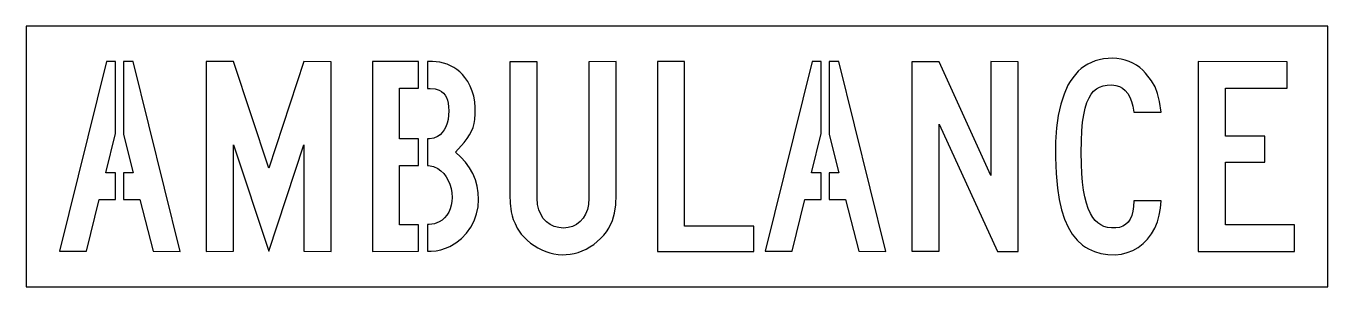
# Model space of a CAD drawing. Header units: inches. Extents: x 0 to 82.5, y 0 to 16.5.
import ezdxf

# ---------------------------------------------------------------- set-up
doc = ezdxf.new("R2010")
doc.units = ezdxf.units.IN
doc.layers.add('CUT', color=1, linetype='CONTINUOUS')
doc.layers.add('SHEET', color=8, linetype='CONTINUOUS')

msp = doc.modelspace()

# ---------------------------------------------------------------- linework, layer by layer
at = {"layer": 'CUT'}
for points in [[(2.114, 2.251), (3.84, 2.251), (4.638, 5.533), (5.666, 5.533), (5.666, 7.221), (5.06, 7.22), (5.666, 9.701), (5.666, 14.25), (5.104, 14.25)], [(6.166, 5.534), (7.207, 5.534), (8.049, 2.252), (9.772, 2.25), (6.786, 14.25), (6.166, 14.25), (6.166, 9.642), (6.785, 7.222), (6.166, 7.221)], [(11.418, 2.25), (13.145, 2.252), (13.145, 8.987), (15.375, 2.252), (17.607, 8.987), (17.607, 2.252), (19.334, 2.25), (19.334, 14.248), (17.608, 14.25), (15.377, 7.515), (13.144, 14.25), (11.42, 14.25)], [(21.946, 2.25), (24.878, 2.255), (24.878, 3.937), (23.671, 3.935), (23.671, 7.682), (24.878, 7.679), (24.878, 9.368), (23.671, 9.367), (23.673, 12.565), (24.878, 12.563), (24.878, 14.25), (21.946, 14.25)], [(25.441, 2.256), (25.682, 2.256), (25.984, 2.29), (26.281, 2.354), (26.571, 2.446), (26.848, 2.564), (27.241, 2.791), (27.597, 3.071), (27.914, 3.402), (28.183, 3.775), (28.398, 4.182), (28.553, 4.613), (28.649, 5.066), (28.681, 5.526), (28.659, 5.957), (28.589, 6.377), (28.473, 6.778), (28.31, 7.166), (28.101, 7.535), (27.848, 7.885), (27.55, 8.214), (27.209, 8.522), (27.765, 9.144), (27.957, 9.394), (28.108, 9.626), (28.23, 9.855), (28.324, 10.088), (28.393, 10.331), (28.44, 10.595), (28.467, 10.953), (28.465, 11.354), (28.431, 11.716), (28.367, 12.06), (28.273, 12.388), (28.149, 12.698), (27.995, 12.987), (27.815, 13.251), (27.657, 13.436), (27.486, 13.604), (27.3, 13.754), (27.105, 13.884), (26.898, 13.995), (26.679, 14.087), (26.45, 14.159), (26.215, 14.21), (25.764, 14.25), (25.441, 14.25), (25.441, 12.562), (25.618, 12.562), (25.929, 12.523), (26.188, 12.44), (26.334, 12.357), (26.456, 12.255), (26.558, 12.132), (26.64, 11.986), (26.703, 11.817), (26.749, 11.62), (26.777, 11.399), (26.787, 11.145), (26.776, 10.863), (26.742, 10.601), (26.684, 10.357), (26.604, 10.137), (26.502, 9.939), (26.377, 9.769), (26.233, 9.627), (26.074, 9.516), (25.833, 9.415), (25.565, 9.369), (25.441, 9.369), (25.441, 7.677), (25.506, 7.677), (25.811, 7.615), (26.096, 7.483), (26.289, 7.344), (26.466, 7.172), (26.622, 6.969), (26.754, 6.74), (26.859, 6.492), (26.934, 6.227), (26.981, 5.951), (26.997, 5.665), (26.984, 5.407), (26.944, 5.161), (26.877, 4.931), (26.785, 4.722), (26.668, 4.534), (26.526, 4.367), (26.361, 4.225), (26.177, 4.112), (25.874, 3.994), (25.537, 3.939), (25.441, 3.938)], [(30.66, 5.811), (30.676, 5.299), (30.745, 4.748), (30.802, 4.504), (30.878, 4.265), (30.985, 4.003), (31.123, 3.725), (31.383, 3.346), (31.559, 3.144), (31.754, 2.953), (31.964, 2.777), (32.191, 2.616), (32.43, 2.472), (32.676, 2.349), (32.935, 2.244), (33.196, 2.16), (33.454, 2.099), (33.716, 2.059), (33.976, 2.04), (34.23, 2.044), (34.483, 2.07), (34.733, 2.118), (34.983, 2.187), (35.232, 2.279), (35.486, 2.396), (35.734, 2.534), (35.971, 2.692), (36.199, 2.871), (36.411, 3.065), (36.604, 3.272), (36.778, 3.492), (36.931, 3.719), (37.155, 4.201), (37.295, 4.667), (37.373, 5.188), (37.397, 5.83), (37.396, 14.25), (35.671, 14.247), (35.671, 5.609), (35.641, 5.219), (35.569, 4.9), (35.456, 4.609), (35.302, 4.351), (35.11, 4.131), (34.885, 3.954), (34.634, 3.827), (34.358, 3.749), (34.068, 3.724), (33.759, 3.749), (33.471, 3.825), (33.207, 3.949), (32.973, 4.121), (32.774, 4.336), (32.614, 4.592), (32.495, 4.881), (32.419, 5.204), (32.387, 5.606), (32.387, 14.249), (30.66, 14.249)], [(40.008, 2.25), (46.113, 2.25), (46.113, 3.849), (41.734, 3.852), (41.734, 14.25), (40.01, 14.25)], [(46.83, 2.251), (48.556, 2.251), (49.354, 5.533), (50.382, 5.533), (50.382, 7.221), (49.776, 7.22), (50.382, 9.701), (50.382, 14.25), (49.82, 14.25)], [(50.882, 5.534), (51.923, 5.534), (52.765, 2.252), (54.488, 2.25), (51.502, 14.25), (50.882, 14.25), (50.882, 9.642), (51.501, 7.222), (50.882, 7.221)], [(56.134, 2.251), (57.861, 2.251), (57.861, 10.291), (61.566, 2.25), (62.871, 2.25), (62.871, 14.248), (61.145, 14.25), (61.144, 7.051), (57.861, 14.249), (56.134, 14.249)], [(65.23, 8.19), (65.268, 7.174), (65.354, 6.252), (65.468, 5.527), (65.618, 4.877), (65.806, 4.296), (66.032, 3.782), (66.297, 3.336), (66.6, 2.96), (66.942, 2.649), (67.128, 2.517), (67.326, 2.4), (67.701, 2.235), (68.107, 2.121), (68.551, 2.055), (69.024, 2.04), (69.41, 2.079), (69.782, 2.168), (70.135, 2.308), (70.467, 2.496), (70.781, 2.738), (71.065, 3.026), (71.312, 3.354), (71.521, 3.72), (71.688, 4.117), (71.812, 4.541), (71.891, 4.988), (71.924, 5.45), (70.2, 5.45), (70.182, 5.088), (70.139, 4.789), (70.067, 4.523), (69.966, 4.294), (69.838, 4.103), (69.68, 3.95), (69.497, 3.838), (69.282, 3.763), (69.051, 3.728), (68.785, 3.729), (68.533, 3.763), (68.304, 3.829), (68.1, 3.925), (67.916, 4.05), (67.747, 4.208), (67.597, 4.396), (67.443, 4.651), (67.308, 4.951), (67.193, 5.297), (67.096, 5.689), (67.017, 6.128), (66.955, 6.622), (66.91, 7.167), (66.882, 7.771), (66.87, 8.509), (66.879, 9.243), (66.908, 9.869), (66.956, 10.415), (67.024, 10.892), (67.114, 11.31), (67.227, 11.669), (67.361, 11.97), (67.497, 12.191), (67.653, 12.374), (67.83, 12.522), (68.028, 12.635), (68.256, 12.716), (68.514, 12.763), (68.811, 12.776), (69.062, 12.748), (69.285, 12.68), (69.482, 12.573), (69.656, 12.424), (69.808, 12.235), (69.936, 12.008), (70.044, 11.735), (70.128, 11.429), (70.2, 11.05), (71.924, 11.05), (71.826, 11.722), (71.705, 12.229), (71.541, 12.651), (71.311, 13.043), (70.94, 13.53), (70.766, 13.71), (70.576, 13.873), (70.364, 14.024), (70.14, 14.152), (69.904, 14.258), (69.654, 14.344), (69.393, 14.406), (69.127, 14.444), (68.854, 14.46), (68.562, 14.452), (68.281, 14.423), (68.012, 14.372), (67.755, 14.3), (67.511, 14.206), (67.284, 14.094), (67.069, 13.962), (66.866, 13.81), (66.674, 13.638), (66.495, 13.446), (66.326, 13.235), (66.17, 13.004), (66.026, 12.753), (65.774, 12.198), (65.569, 11.562), (65.411, 10.851), (65.303, 10.069), (65.24, 9.174)], [(74.282, 2.25), (80.386, 2.25), (80.386, 3.933), (76.008, 3.935), (76.008, 7.893), (78.49, 7.893), (78.492, 9.532), (76.008, 9.535), (76.008, 12.565), (79.923, 12.566), (79.923, 14.249), (74.283, 14.25)]]:
    msp.add_lwpolyline(points, close=True, dxfattribs=at)
at = {"layer": 'SHEET'}
msp.add_lwpolyline([(0, 0), (82.5, 0), (82.5, 16.5), (0, 16.5)], close=True, dxfattribs=at)

doc.saveas('drawing.dxf')
